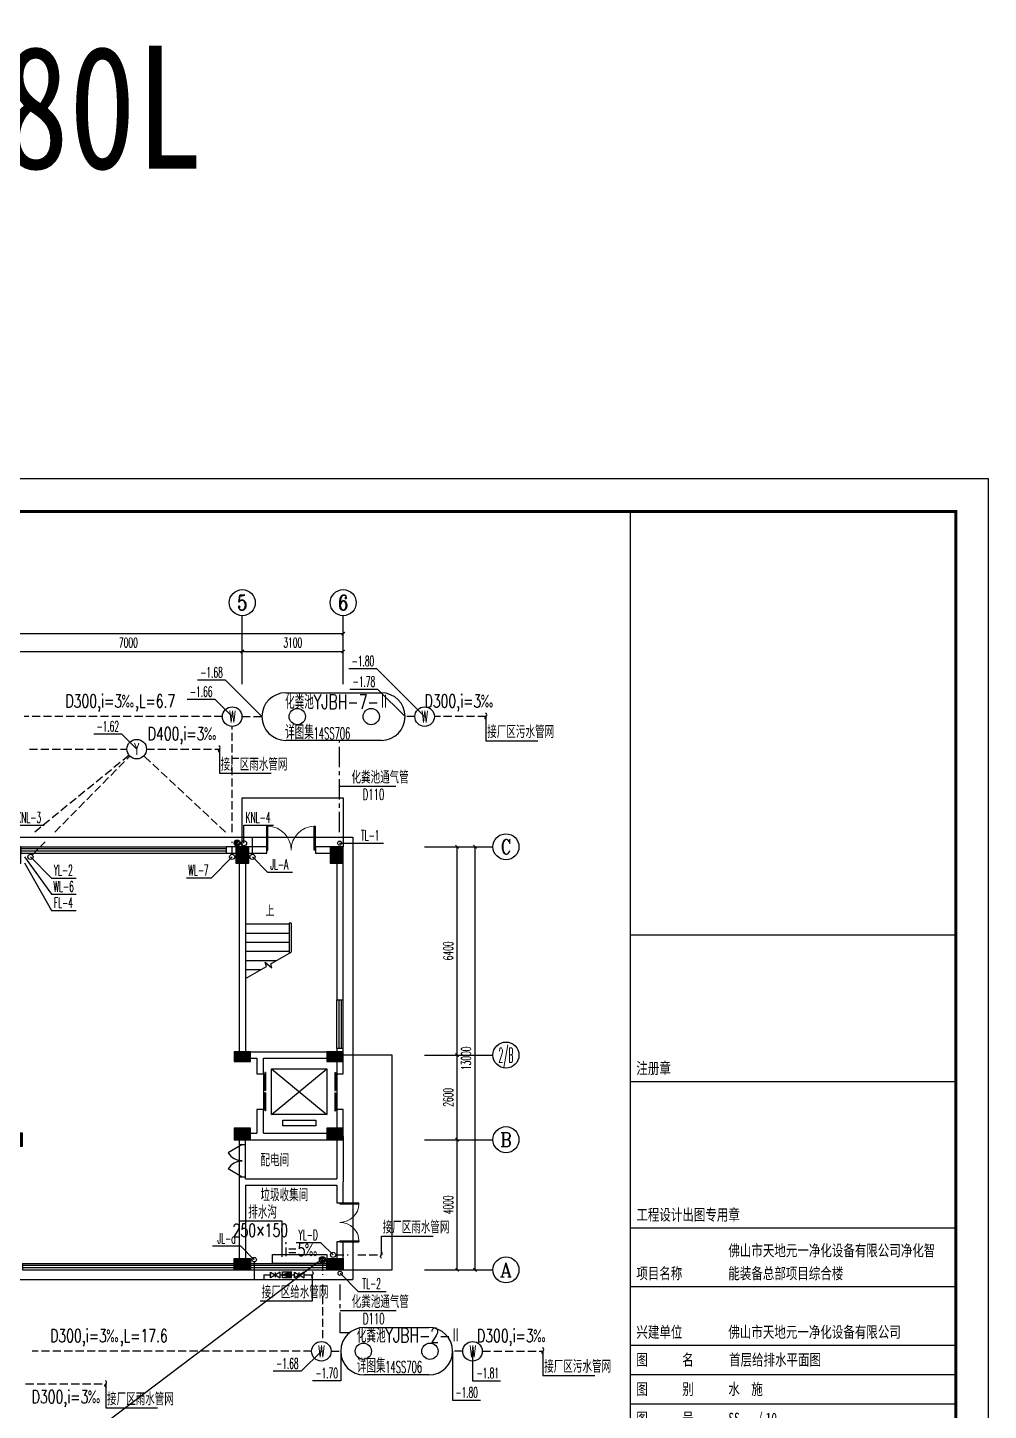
# Model space of a CAD drawing. Extents: x -1254782 to -617813, y -619975 to -323764.
# Drawn here: x -895038 to -865523, y -366247 to -323764 of the extents above; entities that cross this region are included whole.
import ezdxf
from ezdxf.enums import TextEntityAlignment as Align

# ---------------------------------------------------------------- set-up
doc = ezdxf.new("R2010")
doc.units = 0
doc.header["$LTSCALE"] = 1000
doc.header["$MEASUREMENT"] = 0
doc.linetypes.add('CENTER', pattern=[2, 1.25, -0.25, 0.25, -0.25])
doc.linetypes.add('DASH', pattern=[0.35, 0.25, -0.1])
for name, color, linetype in [('2', 2, 'Continuous'), ('4', 4, 'Continuous'), ('9', 9, 'Continuous'), ('AXIS', 3, 'Continuous'), ('AXIS_TEXT', 7, 'Continuous'), ('DIM_SYMB', 3, 'Continuous'), ('EQUIP_地漏', 7, 'Continuous'), ('EVTR', 2, 'Continuous'), ('PIPE-污水', 5, 'DASH'), ('PIPE-给水', 1, 'Continuous'), ('PIPE-雨水', 222, 'DASH'), ('PUB_TEXT', 7, 'Continuous'), ('PUB_TITLE', 4, 'Continuous'), ('STAIR', 2, 'Continuous'), ('TWT_LEAD', 3, 'Continuous'), ('TWT_SYMB', 3, 'Continuous'), ('TWT_TEXT', 7, 'Continuous'), ('VALVE_给水', 7, 'Continuous'), ('VPIPE-污水', 5, 'DASH'), ('VPIPE-给水', 1, 'Continuous'), ('VPIPE-雨水', 222, 'DASH'), ('WALL', 7, 'Continuous'), ('WELL_污水', 2, 'Continuous'), ('WELL_雨水', 2, 'Continuous'), ('WINDOW', 4, 'Continuous'), ('框', 130, 'Continuous')]:
    doc.layers.add(name, color=color, linetype=linetype)
doc.styles.add('-宋体', font='simsun_0.shx', dxfattribs={"width": 0.8})
doc.styles.add('_TCH_AXIS', font='COMPLEX', dxfattribs={"bigfont": 'GBCBIG'})
doc.styles.add('_TCH_DIM', font='SIMPLEX.shx', dxfattribs={"width": 0.8, "bigfont": 'GBCBIG.shx'})
doc.styles.add('_TCH_DIM_T3', font='SIMPLEX.shx', dxfattribs={"width": 0.564706, "bigfont": 'GBCBIG.shx'})
doc.styles.add('COMPLEX', font='COMPLEX')
doc.styles.add('TBC', font='simhei_0.shx', dxfattribs={"width": 0.9})
doc.styles.add('天正', font='SIMPLEX.shx', dxfattribs={"width": 0.7, "bigfont": 'HZTXT.shx'})
doc.dimstyles.new('_TCH_ARCH&&100', dxfattribs={"dimtxt": 297.5, "dimasz": 100, "dimexe": 250, "dimexo": 300, "dimgap": 126.25, "dimtad": 1, "dimdec": 0, "dimzin": 0, "dimdsep": 46, "dimtxsty": '_TCH_DIM_T3', "dimblk": 'ARCHTICK', "dimcen": 0.09, "dimclrt": 7, "dimazin": 2, "dimtfac": 1, "dimtdec": 0, "dimtix": 1, "dimtmove": 2, "dimatfit": 3, "dimfxl": 1, "dimtolj": 1, "dimtzin": 0, "dimarcsym": 0})

# ---------------------------------------------------------------- blocks, each defined once
blk = doc.blocks.new('A$C66D56BDA')
at = {"layer": '9'}
for points in [[(0, 100), (400, 100), (400, 600), (0, 600)], [(3300, 600), (3000, 600), (3000, 100), (3300, 100)], [(6400, 100), (6800, 100), (6800, 600), (6400, 600)], [(13400, 100), (13800, 100), (13800, 600), (13400, 600)], [(20400, 100), (20800, 100), (20800, 600), (20400, 600)], [(27400, 100), (27800, 100), (27800, 600), (27400, 600)], [(30300, 100), (30700, 100), (30700, 600), (30300, 600)], [(3300, -5500), (3000, -5500), (3000, -6000), (3300, -6000)], [(27850, -6000), (27850, -5700), (27350, -5700), (27350, -6000)], [(30700, -6000), (30700, -5700), (30200, -5700), (30200, -6000)], [(27850, -8400), (27850, -8050), (27350, -8050), (27350, -8400)], [(30700, -8400), (30700, -8050), (30200, -8050), (30200, -8400)], [(6850, -8600), (6850, -8200), (6350, -8200), (6350, -8600)], [(13850, -8600), (13850, -8200), (13350, -8200), (13350, -8600)], [(20850, -8600), (20850, -8200), (20350, -8200), (20350, -8600)]]:
    blk.add_hatch(color=256, dxfattribs=at).paths.add_polyline_path(points)
h = blk.add_hatch(color=256, dxfattribs=at)
edge = h.paths.add_edge_path()
edge.add_line((125, -6000), (448, -6000))
edge.add_line((448, -6000), (448, -5100))
edge.add_line((448, -5100), (0, -5100))
edge.add_arc((3300, -5100), 3300, 180, 195.8266)
at = {"layer": 'WALL'}
for points in [[(0, 100), (400, 100), (400, 600), (0, 600)], [(3300, 600), (3000, 600), (3000, 100), (3300, 100)], [(6400, 100), (6800, 100), (6800, 600), (6400, 600)], [(13400, 100), (13800, 100), (13800, 600), (13400, 600)], [(20400, 100), (20800, 100), (20800, 600), (20400, 600)], [(27400, 100), (27800, 100), (27800, 600), (27400, 600)], [(30300, 100), (30700, 100), (30700, 600), (30300, 600)], [(3300, -5500), (3000, -5500), (3000, -6000), (3300, -6000)], [(27850, -6000), (27850, -5700), (27350, -5700), (27350, -6000)], [(30700, -6000), (30700, -5700), (30200, -5700), (30200, -6000)], [(27850, -8400), (27850, -8050), (27350, -8050), (27350, -8400)], [(30700, -8400), (30700, -8050), (30200, -8050), (30200, -8400)], [(6850, -8600), (6850, -8200), (6350, -8200), (6350, -8600)], [(13850, -8600), (13850, -8200), (13350, -8200), (13350, -8600)], [(20850, -8600), (20850, -8200), (20350, -8200), (20350, -8600)]]:
    blk.add_lwpolyline(points, close=True, dxfattribs=at)
blk.add_lwpolyline([(125, -6000), (448, -6000), (448, -5100), (0, -5100, 0.069167), (125, -6000, -0.123047)], format="xyb", dxfattribs=at)
blk = doc.blocks.new('saadbadb')
h = blk.add_hatch(color=256)
h.dxf.hatch_style = 1
h.paths.add_polyline_path([(-222370, -64738), (-221870, -64738), (-221870, -65088), (-222370, -65088)])
at = {"layer": 'WALL'}
blk.add_lwpolyline([(-222370, -64738), (-221870, -64738), (-221870, -65088), (-222370, -65088)], close=True, dxfattribs=at)
blk = doc.blocks.new('$WINLIB2D$00000001')
at = {"color": 0}
for points in [[(-0.5, 0.5), (-0.5, -0.5)], [(-0.5, 0.5), (0.5, 0.5)], [(0.5, -0.5), (0.5, 0.5)], [(0.5, 0.167), (-0.5, 0.167)], [(0.5, -0.167), (-0.5, -0.167)], [(-0.5, -0.5), (0.5, -0.5)]]:
    blk.add_lwpolyline(points, dxfattribs=at)
blk = doc.blocks.new('$DORLIB2D$00000127')
at = {"color": 0}
for points in [[(-0.533, 0.795), (-0.533, 0.69)], [(-0.033, 0.795), (-0.533, 0.795)], [(-0.033, 0.795), (-0.033, 0.69)], [(0.533, 0.795), (0.033, 0.795)], [(0.033, 0.795), (0.033, 0.69)], [(0.533, 0.795), (0.533, 0.69)], [(-0.033, 0.69), (-0.533, 0.69)], [(0.5, 0.5), (-0.5, 0.5)], [(0.533, 0.69), (0.033, 0.69)]]:
    blk.add_lwpolyline(points, dxfattribs=at)
blk = doc.blocks.new('$TCHSYS$WIN2D')
for p, q in [((-0.5, 0.5), (0.5, 0.5)), ((-0.5, 0.5), (-0.5, -0.5)), ((0.5, 0.5), (0.5, -0.5)), ((0.5, 0.1667), (-0.5, 0.1667)), ((0.5, -0.1667), (-0.5, -0.1667)), ((-0.5, -0.5), (0.5, -0.5))]:
    blk.add_line(p, q)
blk = doc.blocks.new('_ArchTick')
at = {"color": 0, "linetype": 'ByBlock', "const_width": 0.4}
blk.add_lwpolyline([(-0.5, -0.5), (0.5, 0.5)], dxfattribs=at)
blk = doc.blocks.new('*D189')
at = {"layer": 'AXIS', "color": 0, "lineweight": -2, "transparency": 16777216}
for p, q in [((3900, 25700), (3900, 27200)), ((34600, 25700), (34600, 27200)), ((3900, 26950), (34600, 26950))]:
    blk.add_line(p, q, dxfattribs=at)
at = {"layer": 'Defpoints', "color": 0, "transparency": 16777216}
for p in [(34600, 26950), (3900, 25400), (34600, 25400)]:
    blk.add_point(p, dxfattribs=at)
at = {"layer": 'AXIS', "color": 0, "lineweight": -2, "transparency": 16777216, "xscale": 100, "yscale": 100, "zscale": 100, "rotation": 180}
blk.add_blockref('_ArchTick', (3900, 26950), dxfattribs=at)
at = {"layer": 'AXIS', "color": 0, "lineweight": -2, "transparency": 16777216, "xscale": 100, "yscale": 100, "zscale": 100}
blk.add_blockref('_ArchTick', (34600, 26950), dxfattribs=at)
at = {"layer": 'AXIS', "color": 7, "transparency": 16777216, "insert": (19250, 27225), "char_height": 297.5, "attachment_point": 5, "style": '_TCH_DIM_T3'}
blk.add_mtext('\\A1;30700', dxfattribs=at)
blk = doc.blocks.new('*D193')
at = {"layer": 'AXIS', "color": 0, "lineweight": -2, "transparency": 16777216}
for p, q in [((24500, 25700), (24500, 26650)), ((24500, 26400), (31500, 26400)), ((31500, 25700), (31500, 26650))]:
    blk.add_line(p, q, dxfattribs=at)
at = {"layer": 'Defpoints', "color": 0, "transparency": 16777216}
for p in [(31500, 26400), (24500, 25400), (31500, 25400)]:
    blk.add_point(p, dxfattribs=at)
at = {"layer": 'AXIS', "color": 0, "lineweight": -2, "transparency": 16777216, "xscale": 100, "yscale": 100, "zscale": 100, "rotation": 180}
blk.add_blockref('_ArchTick', (24500, 26400), dxfattribs=at)
at = {"layer": 'AXIS', "color": 0, "lineweight": -2, "transparency": 16777216, "xscale": 100, "yscale": 100, "zscale": 100}
blk.add_blockref('_ArchTick', (31500, 26400), dxfattribs=at)
at = {"layer": 'AXIS', "color": 7, "transparency": 16777216, "insert": (28000, 26675), "char_height": 297.5, "attachment_point": 5, "style": '_TCH_DIM_T3'}
blk.add_mtext('\\A1;7000', dxfattribs=at)
blk = doc.blocks.new('*D194')
at = {"layer": 'AXIS', "color": 0, "lineweight": -2, "transparency": 16777216}
for p, q in [((31500, 25700), (31500, 26650)), ((31500, 26400), (34600, 26400)), ((34600, 25700), (34600, 26650))]:
    blk.add_line(p, q, dxfattribs=at)
at = {"layer": 'Defpoints', "color": 0, "transparency": 16777216}
for p in [(34600, 26400), (31500, 25400), (34600, 25400)]:
    blk.add_point(p, dxfattribs=at)
at = {"layer": 'AXIS', "color": 0, "lineweight": -2, "transparency": 16777216, "xscale": 100, "yscale": 100, "zscale": 100, "rotation": 180}
blk.add_blockref('_ArchTick', (31500, 26400), dxfattribs=at)
at = {"layer": 'AXIS', "color": 0, "lineweight": -2, "transparency": 16777216, "xscale": 100, "yscale": 100, "zscale": 100}
blk.add_blockref('_ArchTick', (34600, 26400), dxfattribs=at)
at = {"layer": 'AXIS', "color": 7, "transparency": 16777216, "insert": (33050, 26675), "char_height": 297.5, "attachment_point": 5, "style": '_TCH_DIM_T3'}
blk.add_mtext('\\A1;3100', dxfattribs=at)
blk = doc.blocks.new('_AXISO')
blk.add_circle((0, 0), 0.5)
at = {"layer": 'AXIS_TEXT', "style": 'COMPLEX', "width": 1.041667}
blk.add_attdef('A', text='', height=0.56, dxfattribs=at).set_placement((-0.25, -0.28), (0.25, -0.28), align=Align.FIT)
blk = doc.blocks.new('*D199')
at = {"layer": 'AXIS', "color": 0, "lineweight": -2, "transparency": 16777216}
for p, q in [((37400, 20400), (38900, 20400)), ((38650, 7400), (38650, 20400)), ((37400, 7400), (38900, 7400))]:
    blk.add_line(p, q, dxfattribs=at)
at = {"layer": 'Defpoints', "color": 0, "transparency": 16777216}
for p in [(37100, 20400), (38650, 20400), (37100, 7400)]:
    blk.add_point(p, dxfattribs=at)
at = {"layer": 'AXIS', "color": 0, "lineweight": -2, "transparency": 16777216, "xscale": 100, "yscale": 100, "zscale": 100}
for p, rotation in [((38650, 20400), 90), ((38650, 7400), 270)]:
    blk.add_blockref('_ArchTick', p, dxfattribs=dict(at, rotation=rotation))
at = {"layer": 'AXIS', "color": 7, "transparency": 16777216, "insert": (38375, 13900), "char_height": 297.5, "attachment_point": 5, "rotation": 90, "style": '_TCH_DIM_T3'}
blk.add_mtext('\\A1;13000', dxfattribs=at)
blk = doc.blocks.new('*D200')
at = {"layer": 'AXIS', "color": 0, "lineweight": -2, "transparency": 16777216}
for p, q in [((37400, 11400), (38350, 11400)), ((38100, 7400), (38100, 11400)), ((37400, 7400), (38350, 7400))]:
    blk.add_line(p, q, dxfattribs=at)
at = {"layer": 'Defpoints', "color": 0, "transparency": 16777216}
for p in [(37100, 11400), (38100, 11400), (37100, 7400)]:
    blk.add_point(p, dxfattribs=at)
at = {"layer": 'AXIS', "color": 0, "lineweight": -2, "transparency": 16777216, "xscale": 100, "yscale": 100, "zscale": 100}
for p, rotation in [((38100, 11400), 90), ((38100, 7400), 270)]:
    blk.add_blockref('_ArchTick', p, dxfattribs=dict(at, rotation=rotation))
at = {"layer": 'AXIS', "color": 7, "transparency": 16777216, "insert": (37825, 9400), "char_height": 297.5, "attachment_point": 5, "rotation": 90, "style": '_TCH_DIM_T3'}
blk.add_mtext('\\A1;4000', dxfattribs=at)
blk = doc.blocks.new('*D201')
at = {"layer": 'AXIS', "color": 0, "lineweight": -2, "transparency": 16777216}
for p, q in [((37400, 14000), (38350, 14000)), ((38100, 11400), (38100, 14000)), ((37400, 11400), (38350, 11400))]:
    blk.add_line(p, q, dxfattribs=at)
at = {"layer": 'Defpoints', "color": 0, "transparency": 16777216}
for p in [(37100, 14000), (38100, 14000), (37100, 11400)]:
    blk.add_point(p, dxfattribs=at)
at = {"layer": 'AXIS', "color": 0, "lineweight": -2, "transparency": 16777216, "xscale": 100, "yscale": 100, "zscale": 100}
for p, rotation in [((38100, 14000), 90), ((38100, 11400), 270)]:
    blk.add_blockref('_ArchTick', p, dxfattribs=dict(at, rotation=rotation))
at = {"layer": 'AXIS', "color": 7, "transparency": 16777216, "insert": (37825, 12700), "char_height": 297.5, "attachment_point": 5, "rotation": 90, "style": '_TCH_DIM_T3'}
blk.add_mtext('\\A1;2600', dxfattribs=at)
blk = doc.blocks.new('*D202')
at = {"layer": 'AXIS', "color": 0, "lineweight": -2, "transparency": 16777216}
for p, q in [((37400, 20400), (38350, 20400)), ((38100, 14000), (38100, 20400)), ((37400, 14000), (38350, 14000))]:
    blk.add_line(p, q, dxfattribs=at)
at = {"layer": 'Defpoints', "color": 0, "transparency": 16777216}
for p in [(37100, 20400), (38100, 20400), (37100, 14000)]:
    blk.add_point(p, dxfattribs=at)
at = {"layer": 'AXIS', "color": 0, "lineweight": -2, "transparency": 16777216, "xscale": 100, "yscale": 100, "zscale": 100}
for p, rotation in [((38100, 20400), 90), ((38100, 14000), 270)]:
    blk.add_blockref('_ArchTick', p, dxfattribs=dict(at, rotation=rotation))
at = {"layer": 'AXIS', "color": 7, "transparency": 16777216, "insert": (37825, 17200), "char_height": 297.5, "attachment_point": 5, "rotation": 90, "style": '_TCH_DIM_T3'}
blk.add_mtext('\\A1;6400', dxfattribs=at)
blk = doc.blocks.new('$DorLib2D$00000002')
for p, q in [((-0.5, 0), (-0.5, 0.4875)), ((-0.475, 0.4875), (-0.5, 0.4875)), ((-0.475, 0), (-0.475, 0.4875)), ((0.475, 0), (0.475, 0.4875)), ((0.475, 0.4875), (0.5, 0.4875)), ((0.5, 0), (0.5, 0.4875)), ((-0.5, 0), (-0.475, 0)), ((0.5, 0), (0.475, 0))]:
    blk.add_line(p, q)
at = {"lineweight": 13}
for centre, start, end in [((-0.4875, 0), 0, 88.53072), ((0.4875, 0), 91.46928, 180)]:
    blk.add_arc(centre, 0.4875, start, end, dxfattribs=at)
blk = doc.blocks.new('$DorLib2D$00000231')
at = {"color": 0}
for p, q in [((-0.5, 0), (-0.25, 0.433)), ((0.5, 0), (0.25, 0.433))]:
    blk.add_line(p, q, dxfattribs=at)
for centre, start, end in [((-0.5, 0), 0, 60), ((0.5, 0), 120, 180)]:
    blk.add_arc(centre, 0.5, start, end, dxfattribs=at)
blk = doc.blocks.new('$TWTSYS$00000247')
at = {"elevation": 0}
blk.add_lwpolyline([(7, -101, -0.575183), (0, 0, 0.604745), (-11, 101, 16.924828)], format="xyb", dxfattribs=at)
blk = doc.blocks.new('$TwtSys$00000187')
blk.add_circle((0, 0, 0), 0.5)
blk = doc.blocks.new('A$C64B5243B')
at = {"layer": '2'}
for points in [[(730, 1460), (3670, 1460)], [(3670, 0), (730, 0)]]:
    blk.add_lwpolyline(points, dxfattribs=at)
for centre, start, end in [((730, 730), 90, 270), ((3670, 730), 270, 90)]:
    blk.add_arc(centre, 730, start, end, dxfattribs=at)
at = {"layer": 'WELL_污水', "xscale": 500, "yscale": 500, "zscale": 500}
blk.add_blockref('$TwtSys$00000187', (1086, 730), dxfattribs=at)
at = {"layer": 'WELL_污水', "xscale": 500, "yscale": 500, "zscale": 500, "rotation": 180}
blk.add_blockref('$TwtSys$00000187', (3357, 730), dxfattribs=at)
blk = doc.blocks.new('A$C24B87D1E')
at = {"layer": '2'}
for points in [[(730, 1460), (2709, 1460)], [(2709, 0), (730, 0)]]:
    blk.add_lwpolyline(points, dxfattribs=at)
for centre, start, end in [((730, 730), 90, 270), ((2709, 730), 270, 90)]:
    blk.add_arc(centre, 730, start, end, dxfattribs=at)
at = {"layer": 'WELL_污水', "xscale": 500, "yscale": 500, "zscale": 500}
blk.add_blockref('$TwtSys$00000187', (696, 730), dxfattribs=at)
at = {"layer": 'WELL_污水', "xscale": 500, "yscale": 500, "zscale": 500, "rotation": 180}
blk.add_blockref('$TwtSys$00000187', (2743, 730), dxfattribs=at)
blk = doc.blocks.new('A$C29A34EED')
at = {"layer": '框'}
for p, q in [((0, 461), (0, 14461)), ((0, 14461), (2000, 14461)), ((500, 461), (500, 14461)), ((1000, 461), (1000, 14461)), ((1500, 461), (1500, 14461)), ((2000, 461), (2000, 14461)), ((2000, 12961), (0, 12961)), ((2000, 10961), (0, 10961)), ((2000, 9005), (0, 9005)), ((2000, 7461), (0, 7461)), ((2000, 5961), (0, 5961)), ((2000, 3961), (0, 3961)), ((2000, 2005), (0, 2005)), ((2000, 461), (0, 461))]:
    blk.add_line(p, q, dxfattribs=at)
at = {"layer": '框', "style": '_TCH_DIM', "width": 0.8}
for s, p in [('日 期', (462, 13120)), ('签  名', (466, 11253)), ('实  名', (466, 9253)), ('工艺机械', (1953, 7486)), ('专 业', (472, 7613)), ('电 气', (957, 7555)), ('空 调', (1460, 7573)), ('日 期', (462, 6120)), ('签  名', (466, 4253)), ('实  名', (466, 2253)), ('专 业', (480, 613)), ('建 筑', (967, 607)), ('结 构', (1470, 612)), ('给排水', (1970, 645)), ('会', (470, 12)), ('签', (1174, -12))]:
    blk.add_text(s, height=450, rotation=90, dxfattribs=at).set_placement(p)
blk = doc.blocks.new('A$C54597E38')
at = {"layer": '9'}
h = blk.add_hatch(dxfattribs=at)
h.set_pattern_fill('ANSI31', color=256, scale=70.630202, angle=135, style=0)
h.set_pattern_definition([(180, (-153496.256, -56662.455), (-2e-15, -8.82877527), [])])
edge = h.paths.add_edge_path()
edge.add_line((99, 458), (99, 400))
edge.add_line((99, 400), (0, 400))
edge.add_line((0, 400), (0, 620))
edge.add_arc((64, 620), 63.6, 90, 180, ccw=False)
edge.add_line((64, 683), (622, 683))
edge.add_arc((622, 620), 63.6, 0, 90, ccw=False)
edge.add_line((685, 620), (685, 396))
edge.add_line((685, 396), (594, 396))
edge.add_line((594, 396), (594, 463))
edge.add_line((594, 463), (614, 463))
edge.add_line((614, 463), (624, 463))
edge.add_line((624, 463), (624, 613))
edge.add_line((624, 613), (68, 613))
edge.add_line((68, 613), (68, 458))
edge.add_line((68, 458), (99, 458))
h.paths.add_polyline_path([(369, 293), (369, 582), (586, 582), (586, 519), (436, 519), (436, 458), (557, 458), (557, 225), (431, 225), (431, 166), (588, 166), (588, 112), (370, 112), (370, 226), (321, 226), (321, 112), (103, 112), (103, 166), (260, 166), (260, 225), (133, 225), (133, 458), (255, 458), (255, 519), (104, 519), (104, 582), (321, 582), (321, 293)])
h.paths.add_polyline_path([(196, 399), (265, 399), (265, 289), (196, 289)], flags=16)
h.paths.add_polyline_path([(494, 399), (425, 399), (425, 289), (494, 289)], flags=16)
edge = h.paths.add_edge_path()
edge.add_line((99, 225), (99, 283))
edge.add_line((99, 283), (0, 283))
edge.add_line((0, 283), (0, 64))
edge.add_arc((64, 64), 63.6, 180, 270)
edge.add_line((64, 0), (622, 0))
edge.add_arc((622, 64), 63.6, 270, 360)
edge.add_line((685, 64), (685, 287))
edge.add_line((685, 287), (594, 287))
edge.add_line((594, 287), (594, 220))
edge.add_line((594, 220), (614, 220))
edge.add_line((614, 220), (624, 220))
edge.add_line((624, 220), (624, 71))
edge.add_line((624, 71), (68, 71))
edge.add_line((68, 71), (68, 225))
edge.add_line((68, 225), (99, 225))
blk.add_lwpolyline([(369, 293), (369, 293), (369, 582), (586, 582), (586, 519), (436, 519), (436, 458), (557, 458), (557, 225), (431, 225), (431, 166), (588, 166), (588, 112), (370, 112), (370, 226), (321, 226), (321, 112), (103, 112), (103, 166), (260, 166), (260, 225), (133, 225), (133, 458), (255, 458), (255, 519), (104, 519), (104, 582), (321, 582), (321, 293), (369, 293)], dxfattribs=at)
blk.add_lwpolyline([(99, 225), (99, 283), (0, 283), (0, 64, 0.414214), (64, 0), (622, 0, 0.414214), (685, 64), (685, 287), (594, 287), (594, 220), (614, 220), (624, 220), (624, 71), (68, 71), (68, 225)], format="xyb", close=True, dxfattribs=at)
blk.add_lwpolyline([(494, 399), (425, 399), (425, 289), (494, 289)], close=True, dxfattribs=at)
blk = doc.blocks.new('框')
at = {"layer": '4'}
for p, q in [((-296744, 162730), (-296744, 136314)), ((-286744, 162730), (-286744, 136314))]:
    blk.add_line(p, q, dxfattribs=at)
at = {"layer": '框'}
for p, q in [((-296744, 176314), (-296744, 136314)), ((-286744, 176314), (-286744, 136314)), ((-296744, 163305), (-286744, 163305)), ((-296744, 158802), (-286744, 158802)), ((-296744, 154299), (-286744, 154299)), ((-296744, 152498), (-286744, 152498)), ((-296744, 150697), (-286744, 150697)), ((-296744, 149796), (-286744, 149796)), ((-296744, 148896), (-286744, 148896)), ((-296744, 147995), (-286744, 147995)), ((-296744, 147095), (-286744, 147095)), ((-296744, 146194), (-286744, 146194)), ((-296744, 145293), (-286744, 145293)), ((-296744, 144393), (-286744, 144393)), ((-296744, 143492), (-286744, 143492)), ((-296744, 142592), (-286744, 142592)), ((-296744, 141691), (-286744, 141691)), ((-296744, 140790), (-286744, 140790)), ((-296744, 139890), (-286744, 139890)), ((-296744, 138989), (-286744, 138989))]:
    blk.add_line(p, q, dxfattribs=at)
at = {"layer": '4'}
blk.add_blockref('A$C54597E38', (-296545, 138194), dxfattribs=at)
at = {"layer": 'TWT_TEXT', "style": 'TBC', "width": 0.9}
blk.add_text('广州亚泰建筑设计院有限公司', height=480, dxfattribs=at).set_placement((-295594, 138303))
at = {"layer": 'TWT_TEXT', "style": '_TCH_DIM'}
for s, height, p in [('建筑工程甲级设计证书号：', 300, (-295611, 137801)), ('市政工程乙级设计证书号：', 300, (-295611, 137369)), ('城乡规划编制乙级证书编号：粤自资规乙字', 300, (-295611, 136920)), ('电话', 300, (-295611, 136486)), ('图纸版权属设计单位所有，未经许可，外人及外单位不得翻印复制作为其他工程之用', 249.73, (-293659, 135803))]:
    blk.add_text(s, height=height, rotation=359.9997, dxfattribs=at).set_placement(p)
at = {"layer": 'TWT_TEXT', "style": '天正', "width": 0.67}
for s, height, p in [('A144002161', 300, (-293024, 137780)), ('A244002168', 300, (-293014, 137347)), ('23440110', 300, (-291419, 136901)), ('Tel：020-84214629', 290, (-295000, 136465))]:
    blk.add_text(s, height=height, rotation=359.9997, dxfattribs=at).set_placement(p)
at = {"layer": '框', "style": '-宋体', "width": 0.74}
for s, p in [('注册章', (-296559, 159033)), ('工程设计出图专用章', (-296559, 154530)), ('佛山市天地元一净化设备有限公司净化智', (-293732, 153432)), ('项目名称', (-296559, 152729)), ('能装备总部项目综合楼', (-293732, 152729)), ('兴建单位', (-296559, 150928)), ('佛山市天地元一净化设备有限公司', (-293732, 150928)), ('图      名', (-296559, 150075)), ('图      别', (-296559, 149174)), ('水  施', (-293732, 149174)), ('图      号', (-296559, 148273)), ('SS-  /', (-293732, 148273)), ('10', (-292587, 148273)), ('版  本  号', (-296559, 147373)), ('第一版', (-293732, 147373)), ('日      期', (-296559, 146472)), ('2025.10', (-293732, 146472)), ('制      图', (-296559, 145572)), ('设      计', (-296559, 144671)), ('专业负责人', (-296559, 143770)), ('项目负责人', (-296559, 142870)), ('专业校对人', (-296559, 141969)), ('审  核  人', (-296559, 141069)), ('审  定  人', (-296559, 140168)), ('设  计  号', (-296559, 139267)), ('AT-FS25023E', (-293740, 139267))]:
    blk.add_text(s, height=350, dxfattribs=at).set_placement(p)
for s, p in [('叶润华', (-293185, 145572)), ('叶润华', (-293185, 144671)), ('何志朋', (-293185, 142870)), ('范 武', (-293185, 141969)), ('陈伟业', (-293185, 141069)), ('何志朋', (-293185, 140168))]:
    blk.add_text(s, height=350, dxfattribs=at).set_placement(p, align=Align.CENTER)
blk = doc.blocks.new('A$C7517252D')
at = {"layer": '4'}
for name, p in [('A$C29A34EED', (0, 26072)), ('框', (344644, -135781))]:
    blk.add_blockref(name, p, dxfattribs=at)
blk = doc.blocks.new('$TwtSys$00000141')
for p, q in [((-94, 8), (-10, 92)), ((-94, 8), (-10, 92)), ((-87, -35), (35, 87)), ((-87, -35), (35, 87)), ((-66, -66), (66, 66)), ((-66, -66), (66, 66)), ((-32, -87), (88, 33)), ((-32, -87), (88, 33)), ((11, -92), (92, -11)), ((11, -92), (92, -11))]:
    blk.add_line(p, q)
blk.add_circle((0, 0), 94)
blk.add_circle((0, 0), 94)
blk = doc.blocks.new('$VALVE$00000296')
for points in [[(-125, 72), (-125, -72), (125, 72), (125, -72), (-125, 72)], [(0, 60), (0, -64)]]:
    blk.add_lwpolyline(points)
for p in [(-125, 0), (125, 0)]:
    blk.add_point(p)
blk = doc.blocks.new('$VALVE$00000752')
for p, q in [((-112.5, 75), (112.5, 75)), ((112.5, 75), (112.5, -75)), ((112.5, -75), (-112.5, -75))]:
    blk.add_line(p, q)
blk.add_lwpolyline([(-112.5, -75), (112.5, 0), (-112.5, 75)], close=True)
for p in [(-112.5, 0), (112.5, 0)]:
    blk.add_point(p)
blk.add_solid([(-112.5, 75), (112.5, 0), (-112.5, -75)])
blk = doc.blocks.new('A$C5C227325')
at = {"layer": '4'}
for points in [[(31500, 20400), (31500, 21900), (34600, 21900), (34600, 20400)], [(34600, 7400), (36100, 7400), (36100, 14000), (34600, 14000)]]:
    blk.add_lwpolyline(points, dxfattribs=at)
at = {"layer": 'AXIS'}
for p, q in [((31500, 25400), (31500, 27500)), ((34600, 25400), (34600, 27500)), ((37100, 20400), (39200, 20400)), ((37100, 14000), (39200, 14000)), ((37100, 11400), (39200, 11400)), ((37100, 7400), (39200, 7400))]:
    blk.add_line(p, q, dxfattribs=at)
at = {"layer": 'DIM_SYMB'}
blk.add_lwpolyline([(32300, 18160, 0, 0, 0), (32300, 17200, 80, 0, 0), (32300, 16900, 0, 0, 0)], format="xyseb", dxfattribs=at)
at = {"layer": 'EVTR'}
for p, q in [((32400, 12175), (32400, 13575)), ((32400, 13575), (34100, 13575)), ((32400, 12175), (34100, 13575)), ((32400, 13575), (34100, 12175)), ((34100, 13575), (34100, 12175)), ((34100, 12175), (32400, 12175)), ((32740, 11825), (32740, 12000)), ((32740, 12000), (33760, 12000)), ((33760, 12000), (33760, 11825)), ((33760, 11825), (32740, 11825))]:
    blk.add_line(p, q, dxfattribs=at)
at = {"layer": 'STAIR'}
for p, q in [((31600, 18020), (31600, 16355.9)), ((32940, 18020), (31600, 18020)), ((32940, 18050), (32940, 17129.5)), ((33000, 18050), (32940, 18050)), ((33000, 18050), (33000, 17164.1)), ((33000, 18020), (33000, 17164.1)), ((32940, 17740), (31600, 17740)), ((32940, 17460), (31600, 17460)), ((32940, 17180), (31600, 17180)), ((32377.8, 16804.9), (33000, 17164.1)), ((32542.5, 16900), (31600, 16900)), ((31600, 16355.9), (32239.5, 16725.1)), ((32057.5, 16620), (31600, 16620)), ((32239.5, 16725.1), (32204.5, 16855.5)), ((32204.5, 16855.5), (32410.6, 16682.6)), ((32410.6, 16682.6), (32377.8, 16804.9))]:
    blk.add_line(p, q, dxfattribs=at)
at = {"layer": 'WALL'}
for p, q in [((31500, 20400), (31000, 20400)), ((31000, 20400), (31000, 20200)), ((32250, 20400), (31500, 20400)), ((32250, 20200), (32250, 20400)), ((34600, 20400), (33750, 20400)), ((33750, 20400), (33750, 20200)), ((34600, 15700), (34600, 20400)), ((31000, 20200), (31400, 20200)), ((31400, 20200), (31400, 13900)), ((31600, 20200), (31600, 14100)), ((31600, 20200), (32250, 20200)), ((33750, 20200), (34400, 20200)), ((34400, 20200), (34400, 15700)), ((34400, 15700), (34600, 15700)), ((31600, 14100), (32050, 14100)), ((32050, 14100), (34400, 14100)), ((34600, 14200), (34400, 14200)), ((34400, 14200), (34400, 14100)), ((34600, 14000), (34600, 14200)), ((31400, 13900), (31950, 13900)), ((31950, 13900), (31950, 13425)), ((32150, 13425), (32150, 13900)), ((32150, 13900), (34400, 13900)), ((34400, 13900), (34400, 13425)), ((34600, 13425), (34600, 14000)), ((31950, 13425), (32150, 13425)), ((34400, 13425), (34600, 13425)), ((32150, 12325), (31950, 12325)), ((31950, 12325), (31950, 11600)), ((32150, 11600), (32150, 12325)), ((34600, 12325), (34400, 12325)), ((34400, 12325), (34400, 11600)), ((34600, 11500), (34600, 12325)), ((31400, 11600), (31950, 11600)), ((31400, 11600), (31400, 11250)), ((32150, 11600), (34400, 11600)), ((34600, 11500), (34600, 10100)), ((31400, 11250), (31600, 11250)), ((31600, 11400), (32050, 11400)), ((31600, 11250), (31600, 11400)), ((32050, 11400), (34400, 11400)), ((34400, 11400), (34400, 10200)), ((31600, 10250), (31400, 10250)), ((31400, 10250), (31400, 10100)), ((31600, 10200), (31600, 10250)), ((31600, 10200), (34400, 10200)), ((31400, 10100), (31400, 7600)), ((31600, 10000), (34400, 10000)), ((31600, 10000), (31600, 7600)), ((34400, 10000), (34400, 9460.1)), ((34600, 9460.1), (34600, 10100)), ((34400, 9460.1), (34600, 9460.1)), ((34600, 8260.1), (34400, 8260.1)), ((34400, 8260.1), (34400, 7600)), ((34600, 7400), (34600, 8260.1)), ((31400, 7600), (31250, 7600)), ((31250, 7600), (31250, 7400)), ((31250, 7400), (31500, 7400)), ((31500, 7400), (31750, 7400)), ((31750, 7600), (31600, 7600)), ((31750, 7400), (31750, 7600)), ((34400, 7600), (34100, 7600)), ((34100, 7600), (34100, 7400)), ((34100, 7400), (34600, 7400))]:
    blk.add_line(p, q, dxfattribs=at)
at = {"layer": 'WINDOW'}
for p, q in [((31400, 11250), (31400, 10250)), ((31600, 10250), (31600, 11250))]:
    blk.add_line(p, q, dxfattribs=at)
for name, p in [('A$C66D56BDA', (3900, 19800)), ('saadbadb', (253619.8, 72488.4)), ('saadbadb', (256469.8, 72488.4))]:
    blk.add_blockref(name, p)
at = {"layer": 'AXIS'}
ref = blk.add_blockref('_AXISO', (31500, 27900), dxfattribs=dict(at, xscale=800, yscale=800, zscale=800))
ref.add_attrib('A', '5', dxfattribs={"layer": 'AXIS_TEXT', "height": 465.9, "style": '_TCH_AXIS'}).set_placement((31344.7, 27667), (31655.3, 27667), align=Align.FIT)
ref = blk.add_blockref('_AXISO', (34600, 27900), dxfattribs=dict(at, xscale=800, yscale=800, zscale=800))
ref.add_attrib('A', '6', dxfattribs={"layer": 'AXIS_TEXT', "height": 465.9, "style": '_TCH_AXIS'}).set_placement((34444.7, 27667), (34755.3, 27667), align=Align.FIT)
ref = blk.add_blockref('_AXISO', (39600, 20400), dxfattribs=dict(at, xscale=800, yscale=800, zscale=800))
ref.add_attrib('A', 'C', dxfattribs={"layer": 'AXIS_TEXT', "height": 455.7, "style": '_TCH_AXIS'}).set_placement((39437.3, 20172.2), (39762.7, 20172.2), align=Align.FIT)
ref = blk.add_blockref('_AXISO', (39600, 14000), dxfattribs=dict(at, xscale=800, yscale=800, zscale=800))
ref.add_attrib('A', '2/B', dxfattribs={"layer": 'AXIS_TEXT', "height": 452.55, "style": '_TCH_AXIS', "width": 0.355932}).set_placement((39373.7, 13773.7), (39826.3, 13773.7), align=Align.FIT)
ref = blk.add_blockref('_AXISO', (39600, 11400), dxfattribs=dict(at, xscale=800, yscale=800, zscale=800))
ref.add_attrib('A', 'B', dxfattribs={"layer": 'AXIS_TEXT', "height": 435.3, "style": '_TCH_AXIS'}).set_placement((39423.8, 11182.4), (39776.2, 11182.4), align=Align.FIT)
ref = blk.add_blockref('_AXISO', (39600, 7400), dxfattribs=dict(at, xscale=800, yscale=800, zscale=800))
ref.add_attrib('A', 'A', dxfattribs={"layer": 'AXIS_TEXT', "height": 425.2, "style": '_TCH_AXIS'}).set_placement((39417.8, 7187.4), (39782.2, 7187.4), align=Align.FIT)
at = {"layer": 'WINDOW'}
for name, p, xscale, yscale, zscale in [('$DorLib2D$00000002', (33000, 20300), -1500, 1500, -1500), ('$TCHSYS$WIN2D', (27850, 20300), 6300, 200, 6300), ('$TCHSYS$WIN2D', (28000, 7500), 6500.000000003144, 200, 6500.000000003144), ('$TCHSYS$WIN2D', (32925, 7500), 2350, 200, 2350)]:
    blk.add_blockref(name, p, dxfattribs=dict(at, xscale=xscale, yscale=yscale, zscale=zscale))
at = {"layer": 'WINDOW', "rotation": 270}
for name, p, xscale, yscale, zscale in [('$WINLIB2D$00000001', (34500, 14950), -1500, 200, -1500), ('$DORLIB2D$00000127', (32050, 12875), -1100, 200, -1100), ('$DORLIB2D$00000127', (34500, 12875), -1100, -200, -1100), ('$DorLib2D$00000231', (31500, 10750), -1000, -1000, -1000), ('$DorLib2D$00000002', (34500, 8860.1), 1200, 1200, 1200)]:
    blk.add_blockref(name, p, dxfattribs=dict(at, xscale=xscale, yscale=yscale, zscale=zscale))
at = {"layer": 'DIM_SYMB', "color": 7, "style": '_TCH_DIM', "width": 0.8}
blk.add_text('上', height=337.6, dxfattribs=at).set_placement((32216.6, 18265))
at = {"layer": 'TWT_TEXT', "style": '_TCH_DIM', "width": 0.8}
for s, p in [('配电间', (32059.4, 10579.7)), ('垃圾收集间', (32059.4, 9508.2))]:
    blk.add_text(s, height=385.82, dxfattribs=at).set_placement(p)
at = {"layer": 'AXIS'}
for p1, p2, distance, picture, middle in [((3900, 25400), (34600, 25400), 1550, '*D189', (19250, 27225)), ((24500, 25400), (31500, 25400), 1000, '*D193', (28000, 26675)), ((31500, 25400), (34600, 25400), 1000, '*D194', (33050, 26675)), ((37100, 7400), (37100, 20400), -1550, '*D199', (38375, 13900)), ((37100, 14000), (37100, 20400), -1000, '*D202', (37825, 17200)), ((37100, 11400), (37100, 14000), -1000, '*D201', (37825, 12700)), ((37100, 7400), (37100, 11400), -1000, '*D200', (37825, 9400))]:
    dim = blk.add_aligned_dim(p1=p1, p2=p2, distance=distance, dimstyle='_TCH_ARCH&&100', dxfattribs=at)
    dim.commit()
    dim.dimension.update_dxf_attribs({"geometry": picture, "text_midpoint": middle})

msp = doc.modelspace()

# ---------------------------------------------------------------- linework, layer by layer
at = {"layer": '2'}
msp.add_line((-921030.5, -388094.1), (-886105, -361668.8), dxfattribs=at)
at = {"layer": '2', "linetype": 'CENTER', "ltscale": 0.5}
for points in [[(-885453.7, -348480.7), (-885453.7, -345660.7)], [(-885147.6, -363860.7), (-885438.8, -363860.7), (-885438.8, -362380.7)]]:
    msp.add_lwpolyline(points, dxfattribs=at)
at = {"layer": '2'}
for centre in [(-885453.7, -348820.4), (-885438.8, -362037)]:
    msp.add_circle(centre, 64, dxfattribs=at)
at = {"layer": '4'}
msp.add_lwpolyline([(-887515.5, -361460.7), (-885843.4, -361460.7), (-885843.4, -361730.7), (-887515.5, -361730.7)], close=True, dxfattribs=at)
at = {"layer": 'PIPE-污水', "linetype": 'DASH'}
for p, q in [((-889053.7, -344930.7), (-895143.4, -344930.7)), ((-888453.7, -344930.7), (-887840.6, -344930.7)), ((-883142, -344930.7), (-883440.6, -344930.7)), ((-880957.3, -344930.7), (-882542, -344930.7)), ((-888753.7, -348480.7), (-888753.7, -345230.7)), ((-888753.7, -349157.9), (-888753.7, -348780.7)), ((-885980.3, -361710.6), (-885980.3, -362080.7)), ((-885980.3, -362380.7), (-885980.3, -364130.7)), ((-886314, -364430.7), (-894904.1, -364430.7)), ((-885714, -364430.7), (-885421.5, -364430.7)), ((-881669.7, -364430.7), (-881982.8, -364430.7)), ((-881069.7, -364430.7), (-879207.5, -364430.7))]:
    msp.add_line(p, q, dxfattribs=at)
at = {"layer": 'PIPE-给水', "linetype": 'Continuous'}
for p, q in [((-902674.8, -348630.7), (-888133.1, -348630.7)), ((-888133.1, -349161), (-888133.1, -348630.7)), ((-888133.1, -348630.7), (-885043.4, -348630.7)), ((-885043.4, -348630.7), (-885043.4, -362230.7)), ((-888080, -361687.3), (-888080, -362230.7)), ((-904493.4, -362230.7), (-888080, -362230.7)), ((-888080, -362230.7), (-887778.8, -362230.7)), ((-887778.8, -362085.2), (-887575.8, -362085.2)), ((-887778.8, -362085.2), (-887778.8, -362230.7)), ((-887778.8, -362230.7), (-885043.4, -362230.7)), ((-887275.8, -362085.2), (-887205.5, -362085.2)), ((-886935.5, -362085.2), (-886844.5, -362085.2)), ((-886544.5, -362085.2), (-886292.4, -362085.2))]:
    msp.add_line(p, q, dxfattribs=at)
at = {"layer": 'PIPE-雨水', "linetype": 'DASH'}
for p, q in [((-894983.1, -345930.7), (-891987.9, -345930.7)), ((-891920.6, -346120.1), (-894819.2, -348480.7)), ((-894203.1, -348480.7), (-891898.6, -346144.3)), ((-888962.8, -348480.7), (-891468.9, -346135.7)), ((-891387.9, -345930.7), (-889149.1, -345930.7)), ((-894888.7, -349175.8), (-894499, -348780.7)), ((-885573.7, -361470.4), (-885193.4, -361470.4)), ((-884893.4, -361470.4), (-884171, -361470.4)), ((-895100.1, -365430.7), (-892639.5, -365430.7))]:
    msp.add_line(p, q, dxfattribs=at)
at = {"layer": 'PUB_TITLE'}
msp.add_lwpolyline([(-924923.1, -379628.7), (-865523.1, -379628.7), (-865523.1, -337628.7), (-924923.1, -337628.7)], close=True, dxfattribs=at)
at = {"layer": 'PUB_TITLE', "const_width": 100}
msp.add_lwpolyline([(-922423.1, -378628.7), (-866523.1, -378628.7), (-866523.1, -338628.7), (-922423.1, -338628.7)], close=True, dxfattribs=at)
at = {"layer": 'TWT_LEAD'}
for p, q in [((-884307.7, -343465), (-885168.8, -343465)), ((-882842, -344930.7), (-884307.7, -343465)), ((-888959.4, -343811.9), (-889820.6, -343811.9)), ((-887840.6, -344930.7), (-888959.4, -343811.9)), ((-884276.9, -344094.4), (-885138, -344094.4)), ((-883440.6, -344930.7), (-884276.9, -344094.4)), ((-889281.3, -344403.1), (-890142.4, -344403.1)), ((-888753.7, -344930.7), (-889281.3, -344403.1)), ((-880957.3, -344930.7), (-880957.3, -345671.7)), ((-892147.6, -345471.1), (-893008.7, -345471.1)), ((-891687.9, -345930.7), (-892147.6, -345471.1)), ((-880957.3, -345671.7), (-879365.9, -345671.7)), ((-889149.1, -345930.7), (-889149.1, -346671.7)), ((-889149.1, -346671.7), (-887557.6, -346671.7)), ((-885453.7, -347070.7), (-885158, -347070.7)), ((-885158, -347070.7), (-883721.7, -347070.7)), ((-895443.4, -348271.1), (-894532.5, -348271.1)), ((-888392.9, -348820.7), (-888392.9, -348271.1)), ((-888392.9, -348271.1), (-887482, -348271.1)), ((-885453.7, -348820.4), (-884967, -348820.4)), ((-884967, -348820.4), (-884105.8, -348820.4)), ((-895133.1, -349241), (-894306.7, -350390.9)), ((-895133.1, -349421), (-894306.7, -350890.9)), ((-894953.1, -349241), (-894306.7, -349890.9)), ((-888753.7, -349241), (-889400.1, -349890.9)), ((-888133.1, -349241), (-887666.7, -349710.9)), ((-894306.7, -349890.9), (-893545.7, -349890.9)), ((-889400.1, -349890.9), (-890161, -349890.9)), ((-887666.7, -349710.9), (-886905.7, -349710.9)), ((-894306.7, -350390.9), (-893545.7, -350390.9)), ((-894306.7, -350890.9), (-893545.7, -350890.9)), ((-887223.5, -360433.9), (-888512, -360433.9)), ((-887223.5, -361526.6), (-887223.5, -360433.9)), ((-886027.7, -361096.3), (-886788.7, -361096.3)), ((-885653.7, -361470.4), (-886027.7, -361096.3)), ((-884171.1, -361470.4), (-884171.1, -360892.4)), ((-884171.1, -360892.4), (-882579.6, -360892.4)), ((-888493.3, -361204), (-889354.5, -361204)), ((-888080, -361617.3), (-888493.3, -361204)), ((-886292.4, -362085.2), (-886292.4, -362887.8)), ((-885438.8, -362037), (-884884.1, -362591.6)), ((-884884.1, -362591.6), (-884022.9, -362591.6)), ((-886292.4, -362887.8), (-887893.8, -362887.8)), ((-885438.8, -363182.3), (-885150.6, -363182.3)), ((-885150.6, -363182.3), (-883714.3, -363182.3)), ((-886014, -364430.7), (-886630.7, -365047.5)), ((-885421.5, -364430.7), (-885421.5, -365342.6)), ((-881982.8, -364430.7), (-881982.8, -365935.7)), ((-881369.7, -364430.7), (-881369.7, -365342.6)), ((-879207.5, -364430.7), (-879207.5, -365171.7)), ((-886630.7, -365047.5), (-887491.9, -365047.5)), ((-885421.5, -365342.6), (-886282.7, -365342.6)), ((-881369.7, -365342.6), (-880508.5, -365342.6)), ((-879207.5, -365171.7), (-877616, -365171.7)), ((-892639.6, -365430.7), (-892639.6, -366171.8)), ((-892639.6, -366171.8), (-891048.1, -366171.8)), ((-881982.8, -365935.7), (-881121.6, -365935.7))]:
    msp.add_line(p, q, dxfattribs=at)
at = {"layer": 'TWT_SYMB'}
for points in [[(-893305.2, -344810.7, 0, 0, 0), (-891243.8, -344810.7, 80, 0, 0), (-890943.8, -344810.7, 0, 0, 0)], [(-882470.8, -344810.7, 0, 0, 0), (-881362.6, -344810.7, 80, 0, 0), (-881062.6, -344810.7, 0, 0, 0)], [(-891027.2, -345810.7, 0, 0, 0), (-889815.4, -345810.7, 80, 0, 0), (-889515.4, -345810.7, 0, 0, 0)], [(-887162.9, -361595.4, 0, 0, 0), (-886507.6, -361595.4, 80, 0, 0), (-886207.6, -361595.4, 0, 0, 0)], [(-893675.5, -364310.7, 0, 0, 0), (-891614.2, -364310.7, 80, 0, 0), (-891314.2, -364310.7, 0, 0, 0)], [(-880860, -364310.7, 0, 0, 0), (-879751.8, -364310.7, 80, 0, 0), (-879451.8, -364310.7, 0, 0, 0)], [(-894623.7, -365550.7, 0, 0, 0), (-893350.8, -365550.7, 80, 0, 0), (-893050.8, -365550.7, 0, 0, 0)]]:
    msp.add_lwpolyline(points, format="xyseb", dxfattribs=at)
at = {"layer": 'VPIPE-污水', "linetype": 'Continuous'}
msp.add_circle((-888753.7, -349241), 80, dxfattribs=at)
at = {"layer": 'VPIPE-给水', "linetype": 'Continuous'}
for centre, radius in [((-888133.1, -349241), 80), ((-888080, -361617.3), 70)]:
    msp.add_circle(centre, radius, dxfattribs=at)
at = {"layer": 'VPIPE-雨水', "linetype": 'Continuous'}
for centre in [(-888392.9, -348820.7), (-894953.1, -349241), (-885653.7, -361470.4)]:
    msp.add_circle(centre, 80, dxfattribs=at)

# ---------------------------------------------------------------- block references
at = {"layer": '2'}
for p in [(-880957.6, -344930.7, -3000), (-889149.3, -345930.7, -3000), (-884171.3, -361470.4), (-879207.8, -364430.7, 0), (-892639.8, -365430.7, -3000)]:
    msp.add_blockref('$TWTSYS$00000247', p, dxfattribs=at)
at = {"layer": '2', "rotation": 180}
msp.add_blockref('$TWTSYS$00000247', (-886292.1, -362085.2), dxfattribs=at)
at = {"layer": '4'}
for name, p in [('A$C7517252D', (-924423.1, -379161.3)), ('A$C64B5243B', (-887840.6, -345660.7, -3000))]:
    msp.add_blockref(name, p, dxfattribs=at)
at = {"layer": '9'}
for name, p in [('A$C5C227325', (-919943.4, -369330.7)), ('A$C24B87D1E', (-885421.5, -365160.7))]:
    msp.add_blockref(name, p, dxfattribs=at)
at = {"layer": 'EQUIP_地漏'}
for p in [(-888601.2, -348819), (-885980.3, -361617.6)]:
    msp.add_blockref('$TwtSys$00000141', p, dxfattribs=at)
at = {"layer": 'VALVE_给水', "xscale": -1.199999999999999, "yscale": -1.199999999999999, "zscale": 1.199999999999999}
for name, p in [('$VALVE$00000296', (-887425.8, -362085.2)), ('$VALVE$00000752', (-887070.5, -362085.2)), ('$VALVE$00000296', (-886694.5, -362085.2))]:
    msp.add_blockref(name, p, dxfattribs=at)
at = {"layer": 'WELL_污水', "xscale": 600, "yscale": 600, "zscale": 600}
for p in [(-888753.7, -344930.7), (-882842, -344930.7), (-886014, -364430.7), (-881369.7, -364430.7)]:
    msp.add_blockref('$TwtSys$00000187', p, dxfattribs=at)
at = {"layer": 'WELL_雨水', "xscale": 600, "yscale": 600, "zscale": 600}
msp.add_blockref('$TwtSys$00000187', (-891687.9, -345930.7), dxfattribs=at)

# ---------------------------------------------------------------- texts
at = {"layer": 'PUB_TEXT', "style": '-宋体', "width": 0.8}
msp.add_text('淋浴80L', height=3776.37, dxfattribs=at).set_placement((-904065.1, -328095.5))
at = {"layer": 'TWT_LEAD', "color": 7}
for s, height, style, width, p in [('-1.80', 320, '天正', 0.525, (-885082.3, -343385)), ('-1.68', 320, '天正', 0.525, (-889734, -343731.9)), ('-1.66', 320, '天正', 0.525, (-890051.8, -344323.1)), ('-1.78', 320, '天正', 0.525, (-885051.5, -344014.4)), ('-1.62', 320, '天正', 0.525, (-892922.1, -345391.1)), ('接厂区污水管网', 385.82, '_TCH_DIM', 0.8, (-880917.3, -345591.7)), ('接厂区雨水管网', 385.82, '_TCH_DIM', 0.8, (-889109.1, -346591.7)), ('化粪池通气管', 385.82, '_TCH_DIM', 0.8, (-885090, -346990.7)), ('D110', 340, '_TCH_DIM', 0.564706, (-884746.1, -347490.7)), ('KNL-3', 320, '天正', 0.525, (-895387.9, -348191.1)), ('KNL-4', 320, '天正', 0.525, (-888341.5, -348191.1)), ('TL-1', 320, '天正', 0.525, (-884800.4, -348740.4)), ('YL-2', 320, '天正', 0.525, (-894234.2, -349810.9)), ('WL-7', 320, '天正', 0.525, (-890104.6, -349810.9)), ('JL-A', 320, '天正', 0.525, (-887586.2, -349630.9)), ('WL-6', 320, '天正', 0.525, (-894246.2, -350310.9)), ('FL-4', 320, '天正', 0.525, (-894230.2, -350810.9)), ('排水沟', 400, '天正', 0.7, (-888260.2, -360353.9)), ('250×150', 400, '天正', 0.7, (-888741.1, -360913.9)), ('接厂区雨水管网', 385.82, '_TCH_DIM', 0.8, (-884131.1, -360812.4)), ('JL-a', 320, '天正', 0.525, (-889207.9, -361124)), ('YL-D', 320, '天正', 0.525, (-886716.2, -361016.3)), ('接厂区给水管网', 385.82, '_TCH_DIM', 0.8, (-887848.9, -362807.8)), ('TL-2', 320, '天正', 0.525, (-884753.5, -362511.6)), ('化粪池通气管', 385.82, '_TCH_DIM', 0.8, (-885082.7, -363102.3)), ('D110', 340, '_TCH_DIM', 0.564706, (-884738.8, -363602.3)), ('-1.68', 320, '天正', 0.525, (-887405.3, -364967.5)), ('接厂区污水管网', 385.82, '_TCH_DIM', 0.8, (-879167.5, -365091.7)), ('-1.70', 320, '天正', 0.525, (-886196.1, -365262.6)), ('-1.81', 320, '天正', 0.525, (-881247.1, -365262.6)), ('接厂区雨水管网', 385.82, '_TCH_DIM', 0.8, (-892599.6, -366091.8)), ('-1.80', 320, '天正', 0.525, (-881896.2, -365855.7))]:
    msp.add_text(s, height=height, dxfattribs=dict(at, style=style, width=width)).set_placement(p)
at = {"layer": 'TWT_SYMB', "color": 7, "style": '天正', "width": 0.7}
for s, p in [('D300,i=3‰,L=6.7', (-893877.8, -344654.5)), ('D300,i=3‰', (-882843.6, -344654.5)), ('D400,i=3‰', (-891348.2, -345654.5)), ('i=5‰', (-887155.5, -361512.3)), ('D300,i=3‰,L=17.6', (-894348.2, -364154.5)), ('D300,i=3‰', (-881232.8, -364154.5)), ('D300,i=3‰', (-894914.2, -366030.7))]:
    msp.add_text(s, height=400, dxfattribs=at).set_placement(p)
at = {"layer": 'TWT_TEXT'}
for s, height, style, width, p in [('化粪池', 434.04, '_TCH_DIM', 0.8, (-887129.7, -344699.1, -3000)), ('YJBH-7-Ⅱ', 450, '天正', 0.7, (-886257.2, -344699.1, -3000)), ('W', 360, '天正', 0.525, (-888843.7, -345110.7, -3000)), ('W', 360, '天正', 0.525, (-882932, -345110.7, -3000)), ('详图集', 434.04, '_TCH_DIM', 0.8, (-887129.7, -345627.2, -3000)), ('14SS706', 360, '天正', 0.525, (-886257.2, -345627.2, -3000)), ('Y', 360, '天正', 0.525, (-891759.9, -346110.7)), ('化粪池', 434.04, '_TCH_DIM', 0.8, (-884926.4, -364166.5)), ('YJBH-2-Ⅱ', 450, '天正', 0.7, (-884053.8, -364166.5)), ('W', 360, '天正', 0.525, (-886104, -364610.7)), ('W', 360, '天正', 0.525, (-881459.7, -364610.7)), ('详图集', 434.04, '_TCH_DIM', 0.8, (-884926.4, -365094.6)), ('14SS706', 360, '天正', 0.525, (-884053.8, -365094.6))]:
    msp.add_text(s, height=height, dxfattribs=dict(at, style=style, width=width)).set_placement(p)
at = {"layer": '框', "style": '-宋体', "width": 0.74}
msp.add_text('首层给排水平面图', height=350, dxfattribs=at).set_placement((-873489.8, -364868))

doc.saveas('drawing.dxf')
